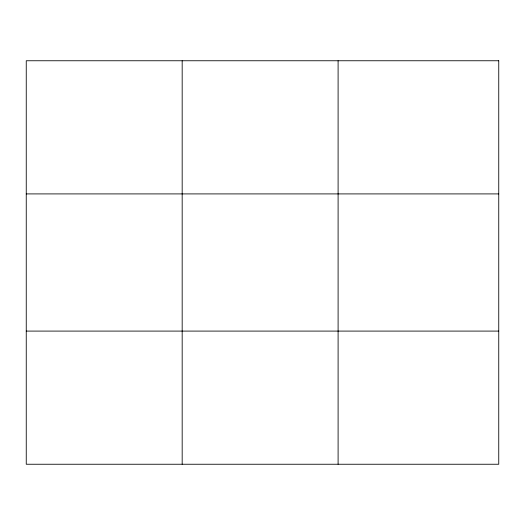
<?xml version="1.0" encoding="UTF-8"?>
<svg xmlns="http://www.w3.org/2000/svg" width="525" height="525" viewBox="0 0 525 525"><rect width="100%" height="100%" fill="white"/><g stroke="black" fill="none" stroke-linecap="round" stroke-linejoin="round"><path stroke-width="0.79" d="M182.175 60.756L182.175 464.244M338.1 60.756L338.1 464.244M26.25 193.909L498.75 193.909M26.25 331.091L498.75 331.091M498.75 60.756L498.75 464.244L26.25 464.244L26.25 60.756L498.75 60.756"/></g></svg>
